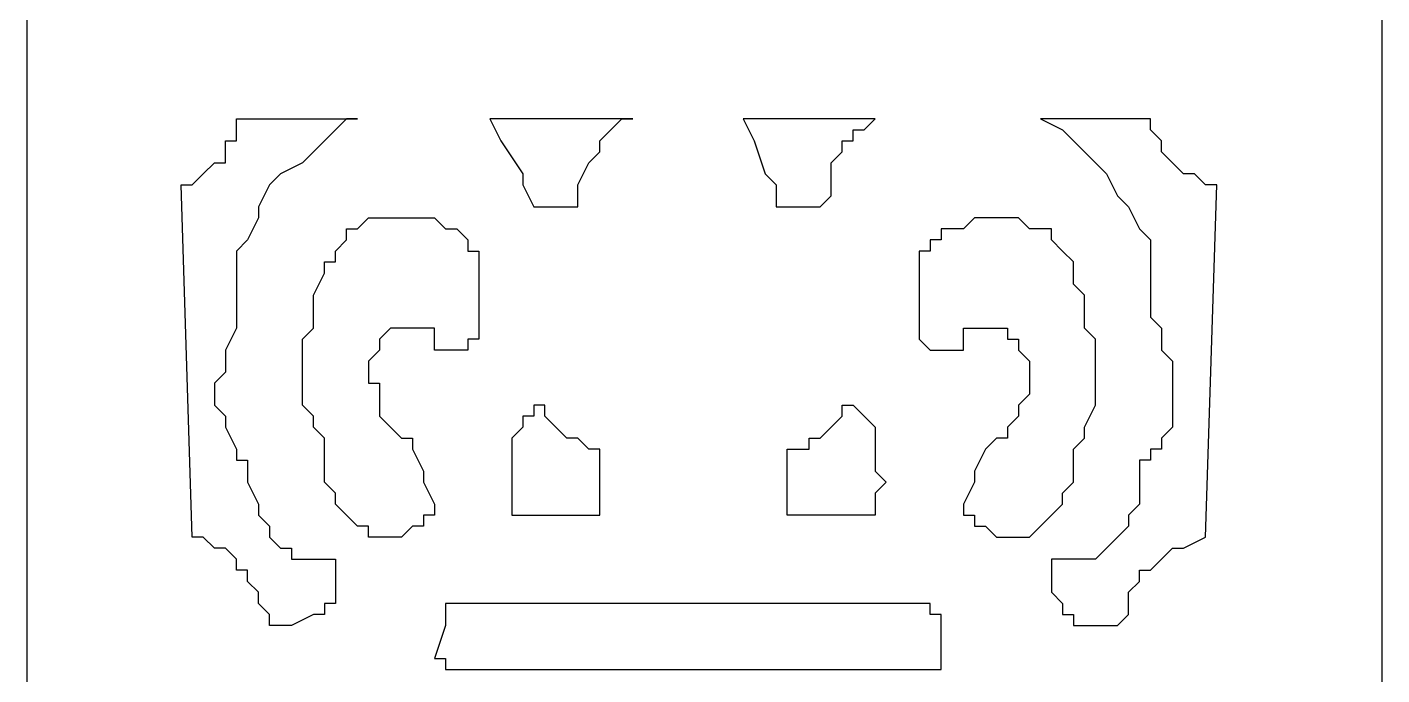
# Model space of a CAD drawing. Extents: x -66030 to 95157, y -13132 to 45879.
# Drawn here: x 15720 to 16200.4, y 35288.6 to 35518.4 of the extents above; entities that cross this region are included whole.
import ezdxf

# ---------------------------------------------------------------- set-up
doc = ezdxf.new("R2010")
doc.units = 0
doc.header["$LTSCALE"] = 100
doc.header["$MEASUREMENT"] = 0
doc.layers.add('3', color=11, linetype='CONTINUOUS')

msp = doc.modelspace()

# ---------------------------------------------------------------- linework, layer by layer
at = {"layer": '3'}
for points in [[(15719.99, 36833.41), (16200.43, 36833.41), (16200.43, 34591.39), (15719.99, 34591.39), (15719.99, 36833.41)], [(15719.99, 36833.41), (16200.43, 36833.41), (16200.43, 34591.39), (15719.99, 34591.39), (15719.99, 36833.41)], [(15805.93, 35306.18), (15805.93, 35306.18), (15805.93, 35310.09), (15802.02, 35313.99), (15802.02, 35317.9), (15798.11, 35321.8), (15798.11, 35325.71), (15794.21, 35325.71), (15794.21, 35329.62), (15790.3, 35333.52), (15786.4, 35333.52), (15782.49, 35337.43), (15778.58, 35337.43), (15774.68, 35462.42), (15778.58, 35462.42), (15782.49, 35466.33), (15786.4, 35470.23), (15786.4, 35470.23), (15790.3, 35470.23), (15790.3, 35474.14), (15790.3, 35478.04), (15794.21, 35478.04), (15794.21, 35481.95), (15794.21, 35485.86), (15794.21, 35485.86), (15837.17, 35485.86), (15833.27, 35485.86), (15829.36, 35481.95), (15825.46, 35478.04), (15821.55, 35474.14), (15817.64, 35470.23), (15809.83, 35466.33), (15805.93, 35462.42), (15802.02, 35454.61), (15802.02, 35450.7), (15798.11, 35442.89), (15794.21, 35438.98), (15794.21, 35435.08), (15794.21, 35431.17), (15794.21, 35427.27), (15794.21, 35423.36), (15794.21, 35419.45), (15794.21, 35419.45), (15794.21, 35415.55), (15794.21, 35411.64), (15790.3, 35403.83), (15790.3, 35399.92), (15790.3, 35396.02), (15786.4, 35392.11), (15786.4, 35388.21), (15786.4, 35384.3), (15790.3, 35380.39), (15790.3, 35376.49), (15794.21, 35368.68), (15794.21, 35364.77), (15798.11, 35364.77), (15798.11, 35360.86), (15798.11, 35360.86), (15798.11, 35356.96), (15802.02, 35349.15), (15802.02, 35349.15), (15802.02, 35345.24), (15805.93, 35341.33), (15805.93, 35337.43), (15809.83, 35333.52), (15813.74, 35333.52), (15813.74, 35329.62), (15821.55, 35329.62), (15825.46, 35329.62), (15829.36, 35329.62), (15829.36, 35325.71), (15829.36, 35325.71), (15829.36, 35321.8), (15829.36, 35321.8), (15829.36, 35317.9), (15829.36, 35313.99), (15825.46, 35313.99), (15825.46, 35310.09), (15821.55, 35310.09), (15821.55, 35310.09), (15813.74, 35306.18), (15813.74, 35306.18), (15809.83, 35306.18), (15809.83, 35306.18), (15805.93, 35306.18)], [(15805.93, 35306.18), (15805.93, 35306.18), (15805.93, 35310.09), (15802.02, 35313.99), (15802.02, 35317.9), (15798.11, 35321.8), (15798.11, 35325.71), (15794.21, 35325.71), (15794.21, 35329.62), (15790.3, 35333.52), (15786.4, 35333.52), (15782.49, 35337.43), (15778.58, 35337.43), (15774.68, 35462.42), (15778.58, 35462.42), (15782.49, 35466.33), (15786.4, 35470.23), (15786.4, 35470.23), (15790.3, 35470.23), (15790.3, 35474.14), (15790.3, 35478.04), (15794.21, 35478.04), (15794.21, 35481.95), (15794.21, 35485.86), (15794.21, 35485.86), (15837.17, 35485.86), (15833.27, 35485.86), (15829.36, 35481.95), (15825.46, 35478.04), (15821.55, 35474.14), (15817.64, 35470.23), (15809.83, 35466.33), (15805.93, 35462.42), (15802.02, 35454.61), (15802.02, 35450.7), (15798.11, 35442.89), (15794.21, 35438.98), (15794.21, 35435.08), (15794.21, 35431.17), (15794.21, 35427.27), (15794.21, 35423.36), (15794.21, 35419.45), (15794.21, 35419.45), (15794.21, 35415.55), (15794.21, 35411.64), (15790.3, 35403.83), (15790.3, 35399.92), (15790.3, 35396.02), (15786.4, 35392.11), (15786.4, 35388.21), (15786.4, 35384.3), (15790.3, 35380.39), (15790.3, 35376.49), (15794.21, 35368.68), (15794.21, 35364.77), (15798.11, 35364.77), (15798.11, 35360.86), (15798.11, 35360.86), (15798.11, 35356.96), (15802.02, 35349.15), (15802.02, 35349.15), (15802.02, 35345.24), (15805.93, 35341.33), (15805.93, 35337.43), (15809.83, 35333.52), (15813.74, 35333.52), (15813.74, 35329.62), (15821.55, 35329.62), (15825.46, 35329.62), (15829.36, 35329.62), (15829.36, 35325.71), (15829.36, 35325.71), (15829.36, 35321.8), (15829.36, 35321.8), (15829.36, 35317.9), (15829.36, 35313.99), (15825.46, 35313.99), (15825.46, 35310.09), (15821.55, 35310.09), (15821.55, 35310.09), (15813.74, 35306.18), (15813.74, 35306.18), (15809.83, 35306.18), (15809.83, 35306.18), (15805.93, 35306.18)], [(15884.05, 35485.86), (15884.05, 35485.86), (15884.05, 35485.86), (15884.05, 35485.86), (15887.95, 35478.04), (15895.76, 35466.33), (15895.76, 35462.42), (15899.67, 35454.61), (15915.29, 35454.61), (15915.29, 35458.51), (15915.29, 35462.42), (15919.2, 35470.23), (15923.1, 35474.14), (15923.1, 35478.04), (15923.1, 35478.04), (15927.01, 35481.95), (15927.01, 35481.95), (15930.92, 35485.86), (15934.82, 35485.86), (15884.05, 35485.86)], [(15884.05, 35485.86), (15884.05, 35485.86), (15884.05, 35485.86), (15884.05, 35485.86), (15887.95, 35478.04), (15895.76, 35466.33), (15895.76, 35462.42), (15899.67, 35454.61), (15915.29, 35454.61), (15915.29, 35458.51), (15915.29, 35462.42), (15919.2, 35470.23), (15923.1, 35474.14), (15923.1, 35478.04), (15923.1, 35478.04), (15927.01, 35481.95), (15927.01, 35481.95), (15930.92, 35485.86), (15934.82, 35485.86), (15884.05, 35485.86)], [(15973.88, 35485.86), (15973.88, 35485.86), (15973.88, 35485.86), (15973.88, 35485.86), (15977.79, 35478.04), (15981.69, 35466.33), (15985.6, 35462.42), (15985.6, 35454.61), (16001.22, 35454.61), (16005.13, 35458.51), (16005.13, 35462.42), (16005.13, 35470.23), (16009.04, 35474.14), (16009.04, 35478.04), (16012.94, 35478.04), (16012.94, 35481.95), (16016.85, 35481.95), (16020.75, 35485.86), (16020.75, 35485.86), (15973.88, 35485.86)], [(15973.88, 35485.86), (15973.88, 35485.86), (15973.88, 35485.86), (15973.88, 35485.86), (15977.79, 35478.04), (15981.69, 35466.33), (15985.6, 35462.42), (15985.6, 35454.61), (16001.22, 35454.61), (16005.13, 35458.51), (16005.13, 35462.42), (16005.13, 35470.23), (16009.04, 35474.14), (16009.04, 35478.04), (16012.94, 35478.04), (16012.94, 35481.95), (16016.85, 35481.95), (16020.75, 35485.86), (16020.75, 35485.86), (15973.88, 35485.86)], [(16106.69, 35306.18), (16106.69, 35306.18), (16110.59, 35310.09), (16110.59, 35313.99), (16110.59, 35317.9), (16114.5, 35321.8), (16114.5, 35325.71), (16118.4, 35325.71), (16122.31, 35329.62), (16122.31, 35329.62), (16126.22, 35333.52), (16130.12, 35333.52), (16137.93, 35337.43), (16141.84, 35462.42), (16137.93, 35462.42), (16134.03, 35466.33), (16130.12, 35466.33), (16126.22, 35470.23), (16126.22, 35470.23), (16122.31, 35474.14), (16122.31, 35474.14), (16122.31, 35478.04), (16118.4, 35481.95), (16118.4, 35481.95), (16118.4, 35485.86), (16079.34, 35485.86), (16079.34, 35485.86), (16087.16, 35481.95), (16091.06, 35478.04), (16094.97, 35474.14), (16098.87, 35470.23), (16102.78, 35466.33), (16106.69, 35458.51), (16110.59, 35454.61), (16114.5, 35446.8), (16118.4, 35442.89), (16118.4, 35435.08), (16118.4, 35431.17), (16118.4, 35431.17), (16118.4, 35427.27), (16118.4, 35423.36), (16118.4, 35419.45), (16118.4, 35415.55), (16118.4, 35415.55), (16122.31, 35411.64), (16122.31, 35403.83), (16126.22, 35399.92), (16126.22, 35396.02), (16126.22, 35392.11), (16126.22, 35388.21), (16126.22, 35384.3), (16126.22, 35376.49), (16122.31, 35372.58), (16122.31, 35368.68), (16118.4, 35368.68), (16118.4, 35364.77), (16114.5, 35364.77), (16114.5, 35360.86), (16114.5, 35360.86), (16114.5, 35356.96), (16114.5, 35349.15), (16110.59, 35345.24), (16110.59, 35341.33), (16110.59, 35341.33), (16106.69, 35337.43), (16102.78, 35333.52), (16102.78, 35333.52), (16098.87, 35329.62), (16094.97, 35329.62), (16087.16, 35329.62), (16083.25, 35329.62), (16083.25, 35325.71), (16083.25, 35325.71), (16083.25, 35321.8), (16083.25, 35317.9), (16083.25, 35317.9), (16087.16, 35313.99), (16087.16, 35313.99), (16087.16, 35310.09), (16091.06, 35310.09), (16091.06, 35306.18), (16098.87, 35306.18), (16098.87, 35306.18), (16102.78, 35306.18), (16106.69, 35306.18), (16106.69, 35306.18)], [(16106.69, 35306.18), (16106.69, 35306.18), (16110.59, 35310.09), (16110.59, 35313.99), (16110.59, 35317.9), (16114.5, 35321.8), (16114.5, 35325.71), (16118.4, 35325.71), (16122.31, 35329.62), (16122.31, 35329.62), (16126.22, 35333.52), (16130.12, 35333.52), (16137.93, 35337.43), (16141.84, 35462.42), (16137.93, 35462.42), (16134.03, 35466.33), (16130.12, 35466.33), (16126.22, 35470.23), (16126.22, 35470.23), (16122.31, 35474.14), (16122.31, 35474.14), (16122.31, 35478.04), (16118.4, 35481.95), (16118.4, 35481.95), (16118.4, 35485.86), (16079.34, 35485.86), (16079.34, 35485.86), (16087.16, 35481.95), (16091.06, 35478.04), (16094.97, 35474.14), (16098.87, 35470.23), (16102.78, 35466.33), (16106.69, 35458.51), (16110.59, 35454.61), (16114.5, 35446.8), (16118.4, 35442.89), (16118.4, 35435.08), (16118.4, 35431.17), (16118.4, 35431.17), (16118.4, 35427.27), (16118.4, 35423.36), (16118.4, 35419.45), (16118.4, 35415.55), (16118.4, 35415.55), (16122.31, 35411.64), (16122.31, 35403.83), (16126.22, 35399.92), (16126.22, 35396.02), (16126.22, 35392.11), (16126.22, 35388.21), (16126.22, 35384.3), (16126.22, 35376.49), (16122.31, 35372.58), (16122.31, 35368.68), (16118.4, 35368.68), (16118.4, 35364.77), (16114.5, 35364.77), (16114.5, 35360.86), (16114.5, 35360.86), (16114.5, 35356.96), (16114.5, 35349.15), (16110.59, 35345.24), (16110.59, 35341.33), (16110.59, 35341.33), (16106.69, 35337.43), (16102.78, 35333.52), (16102.78, 35333.52), (16098.87, 35329.62), (16094.97, 35329.62), (16087.16, 35329.62), (16083.25, 35329.62), (16083.25, 35325.71), (16083.25, 35325.71), (16083.25, 35321.8), (16083.25, 35317.9), (16083.25, 35317.9), (16087.16, 35313.99), (16087.16, 35313.99), (16087.16, 35310.09), (16091.06, 35310.09), (16091.06, 35306.18), (16098.87, 35306.18), (16098.87, 35306.18), (16102.78, 35306.18), (16106.69, 35306.18), (16106.69, 35306.18)], [(15837.17, 35341.33), (15837.17, 35341.33), (15833.27, 35345.24), (15829.36, 35349.15), (15829.36, 35353.05), (15825.46, 35356.96), (15825.46, 35360.86), (15825.46, 35364.77), (15825.46, 35364.77), (15825.46, 35368.68), (15825.46, 35372.58), (15821.55, 35376.49), (15821.55, 35380.39), (15817.64, 35384.3), (15817.64, 35388.21), (15817.64, 35392.11), (15817.64, 35392.11), (15817.64, 35396.02), (15817.64, 35399.92), (15817.64, 35403.83), (15817.64, 35407.74), (15821.55, 35411.64), (15821.55, 35415.55), (15821.55, 35423.36), (15825.46, 35431.17), (15825.46, 35435.08), (15829.36, 35435.08), (15829.36, 35438.98), (15833.27, 35442.89), (15833.27, 35446.8), (15837.17, 35446.8), (15841.08, 35450.7), (15844.99, 35450.7), (15848.89, 35450.7), (15856.7, 35450.7), (15860.61, 35450.7), (15864.52, 35450.7), (15868.42, 35446.8), (15872.33, 35446.8), (15876.23, 35442.89), (15876.23, 35442.89), (15876.23, 35438.98), (15880.14, 35438.98), (15880.14, 35435.08), (15880.14, 35431.17), (15880.14, 35423.36), (15880.14, 35419.45), (15880.14, 35411.64), (15880.14, 35411.64), (15880.14, 35407.74), (15876.23, 35407.74), (15876.23, 35403.83), (15876.23, 35403.83), (15872.33, 35403.83), (15872.33, 35403.83), (15868.42, 35403.83), (15868.42, 35403.83), (15868.42, 35403.83), (15864.52, 35403.83), (15864.52, 35403.83), (15864.52, 35407.74), (15864.52, 35411.64), (15864.52, 35411.64), (15864.52, 35411.64), (15860.61, 35411.64), (15860.61, 35411.64), (15856.7, 35411.64), (15852.8, 35411.64), (15848.89, 35411.64), (15848.89, 35411.64), (15848.89, 35411.64), (15844.99, 35407.74), (15844.99, 35407.74), (15844.99, 35403.83), (15844.99, 35403.83), (15841.08, 35399.92), (15841.08, 35396.02), (15841.08, 35392.11), (15844.99, 35392.11), (15844.99, 35388.21), (15844.99, 35380.39), (15848.89, 35376.49), (15848.89, 35376.49), (15852.8, 35372.58), (15856.7, 35372.58), (15856.7, 35368.68), (15860.61, 35360.86), (15860.61, 35356.96), (15864.52, 35349.15), (15864.52, 35349.15), (15864.52, 35349.15), (15864.52, 35345.24), (15864.52, 35345.24), (15860.61, 35345.24), (15860.61, 35341.33), (15856.7, 35341.33), (15852.8, 35337.43), (15848.89, 35337.43), (15848.89, 35337.43), (15844.99, 35337.43), (15841.08, 35337.43), (15841.08, 35341.33), (15837.17, 35341.33)], [(15837.17, 35341.33), (15837.17, 35341.33), (15833.27, 35345.24), (15829.36, 35349.15), (15829.36, 35353.05), (15825.46, 35356.96), (15825.46, 35360.86), (15825.46, 35364.77), (15825.46, 35364.77), (15825.46, 35368.68), (15825.46, 35372.58), (15821.55, 35376.49), (15821.55, 35380.39), (15817.64, 35384.3), (15817.64, 35388.21), (15817.64, 35392.11), (15817.64, 35392.11), (15817.64, 35396.02), (15817.64, 35399.92), (15817.64, 35403.83), (15817.64, 35407.74), (15821.55, 35411.64), (15821.55, 35415.55), (15821.55, 35423.36), (15825.46, 35431.17), (15825.46, 35435.08), (15829.36, 35435.08), (15829.36, 35438.98), (15833.27, 35442.89), (15833.27, 35446.8), (15837.17, 35446.8), (15841.08, 35450.7), (15844.99, 35450.7), (15848.89, 35450.7), (15856.7, 35450.7), (15860.61, 35450.7), (15864.52, 35450.7), (15868.42, 35446.8), (15872.33, 35446.8), (15876.23, 35442.89), (15876.23, 35442.89), (15876.23, 35438.98), (15880.14, 35438.98), (15880.14, 35435.08), (15880.14, 35431.17), (15880.14, 35423.36), (15880.14, 35419.45), (15880.14, 35411.64), (15880.14, 35411.64), (15880.14, 35407.74), (15876.23, 35407.74), (15876.23, 35403.83), (15876.23, 35403.83), (15872.33, 35403.83), (15872.33, 35403.83), (15868.42, 35403.83), (15868.42, 35403.83), (15868.42, 35403.83), (15864.52, 35403.83), (15864.52, 35403.83), (15864.52, 35407.74), (15864.52, 35411.64), (15864.52, 35411.64), (15864.52, 35411.64), (15860.61, 35411.64), (15860.61, 35411.64), (15856.7, 35411.64), (15852.8, 35411.64), (15848.89, 35411.64), (15848.89, 35411.64), (15848.89, 35411.64), (15844.99, 35407.74), (15844.99, 35407.74), (15844.99, 35403.83), (15844.99, 35403.83), (15841.08, 35399.92), (15841.08, 35396.02), (15841.08, 35392.11), (15844.99, 35392.11), (15844.99, 35388.21), (15844.99, 35380.39), (15848.89, 35376.49), (15848.89, 35376.49), (15852.8, 35372.58), (15856.7, 35372.58), (15856.7, 35368.68), (15860.61, 35360.86), (15860.61, 35356.96), (15864.52, 35349.15), (15864.52, 35349.15), (15864.52, 35349.15), (15864.52, 35345.24), (15864.52, 35345.24), (15860.61, 35345.24), (15860.61, 35341.33), (15856.7, 35341.33), (15852.8, 35337.43), (15848.89, 35337.43), (15848.89, 35337.43), (15844.99, 35337.43), (15841.08, 35337.43), (15841.08, 35341.33), (15837.17, 35341.33)], [(16079.34, 35341.33), (16079.34, 35341.33), (16083.25, 35345.24), (16087.16, 35349.15), (16087.16, 35353.05), (16091.06, 35356.96), (16091.06, 35360.86), (16091.06, 35360.86), (16091.06, 35364.77), (16091.06, 35368.68), (16091.06, 35368.68), (16094.97, 35372.58), (16094.97, 35376.49), (16098.87, 35384.3), (16098.87, 35388.21), (16098.87, 35388.21), (16098.87, 35392.11), (16098.87, 35396.02), (16098.87, 35399.92), (16098.87, 35403.83), (16098.87, 35407.74), (16094.97, 35411.64), (16094.97, 35415.55), (16094.97, 35423.36), (16091.06, 35427.27), (16091.06, 35431.17), (16091.06, 35435.08), (16087.16, 35438.98), (16083.25, 35442.89), (16083.25, 35446.8), (16079.34, 35446.8), (16075.44, 35446.8), (16071.53, 35450.7), (16067.63, 35450.7), (16059.81, 35450.7), (16055.91, 35450.7), (16052, 35446.8), (16048.1, 35446.8), (16044.19, 35446.8), (16044.19, 35442.89), (16040.28, 35442.89), (16040.28, 35438.98), (16036.38, 35438.98), (16036.38, 35435.08), (16036.38, 35431.17), (16036.38, 35423.36), (16036.38, 35419.45), (16036.38, 35411.64), (16036.38, 35411.64), (16036.38, 35407.74), (16040.28, 35403.83), (16040.28, 35403.83), (16040.28, 35403.83), (16044.19, 35403.83), (16044.19, 35403.83), (16048.1, 35403.83), (16048.1, 35403.83), (16048.1, 35403.83), (16052, 35403.83), (16052, 35403.83), (16052, 35403.83), (16052, 35407.74), (16052, 35411.64), (16055.91, 35411.64), (16055.91, 35411.64), (16055.91, 35411.64), (16059.81, 35411.64), (16063.72, 35411.64), (16067.63, 35411.64), (16067.63, 35411.64), (16067.63, 35407.74), (16071.53, 35407.74), (16071.53, 35407.74), (16071.53, 35403.83), (16075.44, 35399.92), (16075.44, 35399.92), (16075.44, 35396.02), (16075.44, 35392.11), (16075.44, 35388.21), (16071.53, 35384.3), (16071.53, 35380.39), (16067.63, 35376.49), (16067.63, 35372.58), (16063.72, 35372.58), (16059.81, 35368.68), (16059.81, 35368.68), (16055.91, 35360.86), (16055.91, 35356.96), (16052, 35349.15), (16052, 35349.15), (16052, 35349.15), (16052, 35345.24), (16052, 35345.24), (16055.91, 35345.24), (16055.91, 35341.33), (16059.81, 35341.33), (16063.72, 35337.43), (16067.63, 35337.43), (16067.63, 35337.43), (16071.53, 35337.43), (16075.44, 35337.43), (16075.44, 35337.43), (16079.34, 35341.33)], [(16079.34, 35341.33), (16079.34, 35341.33), (16083.25, 35345.24), (16087.16, 35349.15), (16087.16, 35353.05), (16091.06, 35356.96), (16091.06, 35360.86), (16091.06, 35360.86), (16091.06, 35364.77), (16091.06, 35368.68), (16091.06, 35368.68), (16094.97, 35372.58), (16094.97, 35376.49), (16098.87, 35384.3), (16098.87, 35388.21), (16098.87, 35388.21), (16098.87, 35392.11), (16098.87, 35396.02), (16098.87, 35399.92), (16098.87, 35403.83), (16098.87, 35407.74), (16094.97, 35411.64), (16094.97, 35415.55), (16094.97, 35423.36), (16091.06, 35427.27), (16091.06, 35431.17), (16091.06, 35435.08), (16087.16, 35438.98), (16083.25, 35442.89), (16083.25, 35446.8), (16079.34, 35446.8), (16075.44, 35446.8), (16071.53, 35450.7), (16067.63, 35450.7), (16059.81, 35450.7), (16055.91, 35450.7), (16052, 35446.8), (16048.1, 35446.8), (16044.19, 35446.8), (16044.19, 35442.89), (16040.28, 35442.89), (16040.28, 35438.98), (16036.38, 35438.98), (16036.38, 35435.08), (16036.38, 35431.17), (16036.38, 35423.36), (16036.38, 35419.45), (16036.38, 35411.64), (16036.38, 35411.64), (16036.38, 35407.74), (16040.28, 35403.83), (16040.28, 35403.83), (16040.28, 35403.83), (16044.19, 35403.83), (16044.19, 35403.83), (16048.1, 35403.83), (16048.1, 35403.83), (16048.1, 35403.83), (16052, 35403.83), (16052, 35403.83), (16052, 35403.83), (16052, 35407.74), (16052, 35411.64), (16055.91, 35411.64), (16055.91, 35411.64), (16055.91, 35411.64), (16059.81, 35411.64), (16063.72, 35411.64), (16067.63, 35411.64), (16067.63, 35411.64), (16067.63, 35407.74), (16071.53, 35407.74), (16071.53, 35407.74), (16071.53, 35403.83), (16075.44, 35399.92), (16075.44, 35399.92), (16075.44, 35396.02), (16075.44, 35392.11), (16075.44, 35388.21), (16071.53, 35384.3), (16071.53, 35380.39), (16067.63, 35376.49), (16067.63, 35372.58), (16063.72, 35372.58), (16059.81, 35368.68), (16059.81, 35368.68), (16055.91, 35360.86), (16055.91, 35356.96), (16052, 35349.15), (16052, 35349.15), (16052, 35349.15), (16052, 35345.24), (16052, 35345.24), (16055.91, 35345.24), (16055.91, 35341.33), (16059.81, 35341.33), (16063.72, 35337.43), (16067.63, 35337.43), (16067.63, 35337.43), (16071.53, 35337.43), (16075.44, 35337.43), (16075.44, 35337.43), (16079.34, 35341.33)], [(15903.57, 35384.3), (15903.57, 35384.3), (15899.67, 35384.3), (15899.67, 35384.3), (15899.67, 35384.3), (15899.67, 35380.39), (15895.76, 35380.39), (15895.76, 35376.49), (15891.86, 35372.58), (15891.86, 35368.68), (15891.86, 35364.77), (15891.86, 35360.86), (15891.86, 35360.86), (15891.86, 35353.05), (15891.86, 35349.15), (15891.86, 35345.24), (15923.1, 35345.24), (15923.1, 35349.15), (15923.1, 35353.05), (15923.1, 35356.96), (15923.1, 35360.86), (15923.1, 35364.77), (15923.1, 35364.77), (15923.1, 35368.68), (15919.2, 35368.68), (15919.2, 35368.68), (15919.2, 35368.68), (15915.29, 35372.58), (15911.39, 35372.58), (15911.39, 35372.58), (15907.48, 35376.49), (15903.57, 35380.39), (15903.57, 35384.3)], [(15903.57, 35384.3), (15903.57, 35384.3), (15899.67, 35384.3), (15899.67, 35384.3), (15899.67, 35384.3), (15899.67, 35380.39), (15895.76, 35380.39), (15895.76, 35376.49), (15891.86, 35372.58), (15891.86, 35368.68), (15891.86, 35364.77), (15891.86, 35360.86), (15891.86, 35360.86), (15891.86, 35353.05), (15891.86, 35349.15), (15891.86, 35345.24), (15923.1, 35345.24), (15923.1, 35349.15), (15923.1, 35353.05), (15923.1, 35356.96), (15923.1, 35360.86), (15923.1, 35364.77), (15923.1, 35364.77), (15923.1, 35368.68), (15919.2, 35368.68), (15919.2, 35368.68), (15919.2, 35368.68), (15915.29, 35372.58), (15911.39, 35372.58), (15911.39, 35372.58), (15907.48, 35376.49), (15903.57, 35380.39), (15903.57, 35384.3)], [(16009.04, 35384.3), (16009.04, 35384.3), (16012.94, 35384.3), (16012.94, 35384.3), (16012.94, 35384.3), (16016.85, 35380.39), (16016.85, 35380.39), (16020.75, 35376.49), (16020.75, 35372.58), (16020.75, 35368.68), (16020.75, 35364.77), (16020.75, 35360.86), (16024.66, 35356.96), (16020.75, 35353.05), (16020.75, 35349.15), (16020.75, 35345.24), (15989.51, 35345.24), (15989.51, 35349.15), (15989.51, 35353.05), (15989.51, 35356.96), (15989.51, 35360.86), (15989.51, 35364.77), (15989.51, 35364.77), (15989.51, 35368.68), (15993.41, 35368.68), (15993.41, 35368.68), (15997.32, 35368.68), (15997.32, 35372.58), (16001.22, 35372.58), (16001.22, 35372.58), (16005.13, 35376.49), (16009.04, 35380.39), (16009.04, 35384.3)], [(16009.04, 35384.3), (16009.04, 35384.3), (16012.94, 35384.3), (16012.94, 35384.3), (16012.94, 35384.3), (16016.85, 35380.39), (16016.85, 35380.39), (16020.75, 35376.49), (16020.75, 35372.58), (16020.75, 35368.68), (16020.75, 35364.77), (16020.75, 35360.86), (16024.66, 35356.96), (16020.75, 35353.05), (16020.75, 35349.15), (16020.75, 35345.24), (15989.51, 35345.24), (15989.51, 35349.15), (15989.51, 35353.05), (15989.51, 35356.96), (15989.51, 35360.86), (15989.51, 35364.77), (15989.51, 35364.77), (15989.51, 35368.68), (15993.41, 35368.68), (15993.41, 35368.68), (15997.32, 35368.68), (15997.32, 35372.58), (16001.22, 35372.58), (16001.22, 35372.58), (16005.13, 35376.49), (16009.04, 35380.39), (16009.04, 35384.3)], [(15872.33, 35290.56), (16036.38, 35290.56), (16040.28, 35290.56), (16040.28, 35290.56), (16044.19, 35290.56), (16044.19, 35294.46), (16044.19, 35306.18), (16044.19, 35310.09), (16040.28, 35310.09), (16040.28, 35313.99), (16036.38, 35313.99), (15872.33, 35313.99), (15868.42, 35313.99), (15868.42, 35310.09), (15868.42, 35310.09), (15868.42, 35306.18), (15864.52, 35294.46), (15868.42, 35294.46), (15868.42, 35290.56), (15868.42, 35290.56), (15872.33, 35290.56)], [(15872.33, 35290.56), (16036.38, 35290.56), (16040.28, 35290.56), (16040.28, 35290.56), (16044.19, 35290.56), (16044.19, 35294.46), (16044.19, 35306.18), (16044.19, 35310.09), (16040.28, 35310.09), (16040.28, 35313.99), (16036.38, 35313.99), (15872.33, 35313.99), (15868.42, 35313.99), (15868.42, 35310.09), (15868.42, 35310.09), (15868.42, 35306.18), (15864.52, 35294.46), (15868.42, 35294.46), (15868.42, 35290.56), (15868.42, 35290.56), (15872.33, 35290.56)]]:
    msp.add_lwpolyline(points, close=True, dxfattribs=at)

doc.saveas('drawing.dxf')
